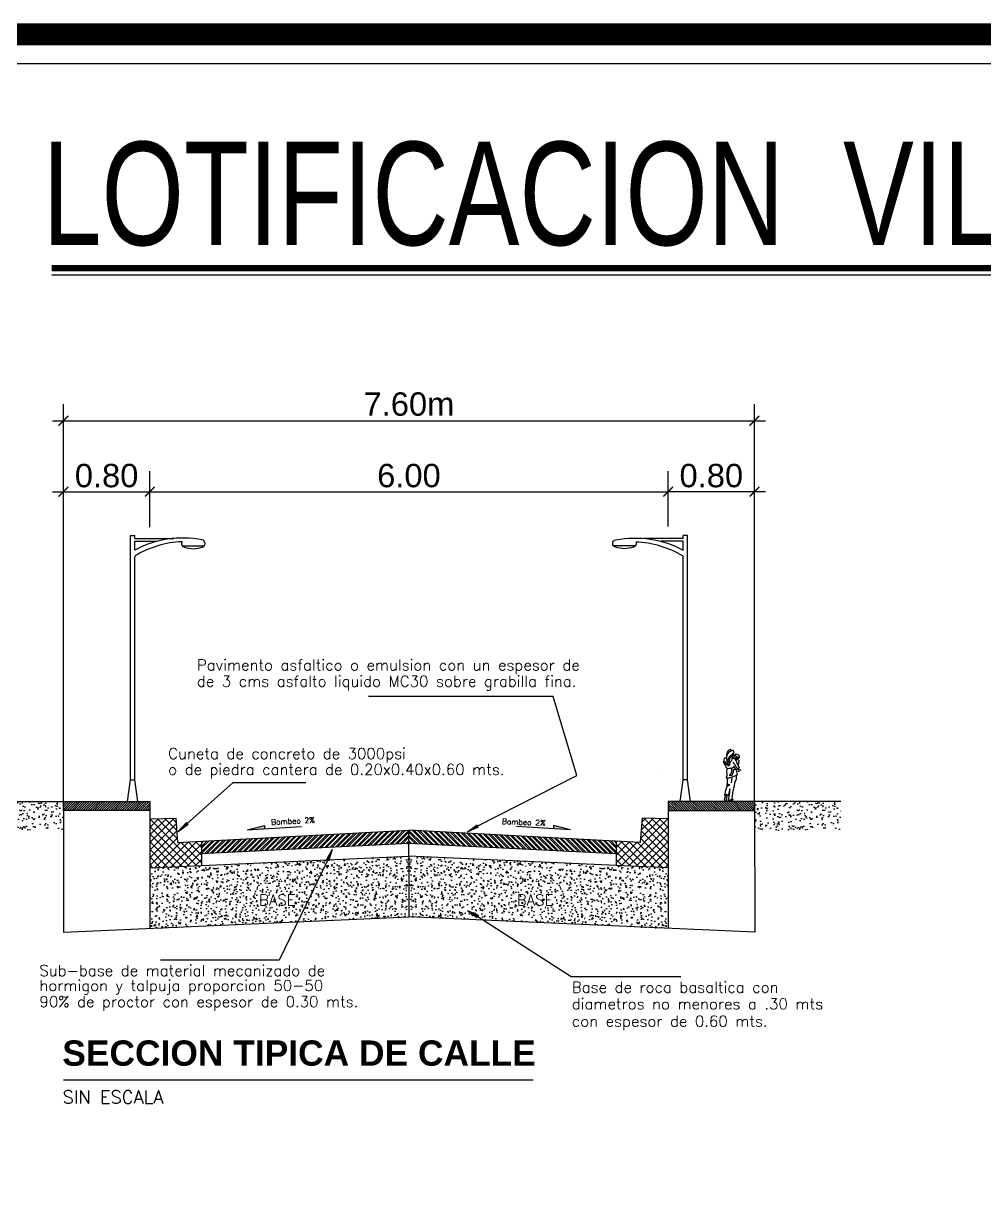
# Model space of a CAD drawing. Header units: millimetres. Extents: x 603733 to 1211550, y 1310999 to 2622648.
# Drawn here: x 605752.1 to 605852.3, y 1311198.2 to 1311320 of the extents above; entities that cross this region are included whole.
import ezdxf
from ezdxf.enums import TextEntityAlignment as Align

# ---------------------------------------------------------------- set-up
doc = ezdxf.new("R2010")
doc.units = ezdxf.units.MM
doc.linetypes.add('0', pattern=[0])
for name, color, linetype in [('acera', 8, 'Continuous'), ('datos y tabla de areas', 170, 'Continuous'), ('FORMATO', 7, 'Continuous'), ('FRAME 025', 7, 'Continuous')]:
    doc.layers.add(name, color=color, linetype=linetype)
doc.styles.add('ARIALTEXT', font='')
doc.styles.add('MINIMO', font='arial.ttf', dxfattribs={"height": 3.6})
doc.styles.add('ROMANS', font='ROMANS', dxfattribs={"height": 0.2})
doc.styles.add('TSN - Swis721 LtCn BT', font='swisscl.ttf')
doc.styles.get('ARIALTEXT').set_extended_font_data('Arial', bold=True)

# ---------------------------------------------------------------- blocks, each defined once
blk = doc.blocks.new('_ArchTick')
at = {"color": 0, "linetype": 'ByBlock', "const_width": 0.15}
blk.add_lwpolyline([(-0.5, -0.5), (0.5, 0.5)], dxfattribs=at)
blk = doc.blocks.new('A$C42CB68AE')
at = {"color": 0, "linetype": 'ByBlock'}
for p, q in [((0.102, 9.246), (0.254, 9.246)), ((0.102, 0.759), (0.102, 9.246)), ((0.254, 9.144), (0.254, 9.246)), ((0.254, 9.144), (1.611, 9.144)), ((0.254, 8.738), (0.254, 9.042)), ((0.254, 9.042), (1.028, 9.042)), ((1.902, 8.89), (2.67, 8.89)), ((0.254, 0.759), (0.254, 8.502)), ((0, 0), (0.102, 0.759)), ((0.102, 0.762), (0.254, 0.762)), ((0.356, 0), (0.254, 0.759)), ((0, 0), (0.356, 0))]:
    blk.add_line(p, q, dxfattribs=at)
for centre, radius, start, end in [((1.921, 5.641), 3.517, 79.015, 118.2901), ((2.049, 5.575), 3.458, 92.5676, 120.781), ((2.007, 8.966), 0.13, 150.6255, 258.6901), ((2.565, 8.966), 0.13, 281.3099, 78.6901), ((0.305, 8.502), 0.0508, 120.781, 180), ((2.286, 9.703), 0.916, 250.56, 289.44)]:
    blk.add_arc(centre, radius, start, end, dxfattribs=at)

msp = doc.modelspace()

# ---------------------------------------------------------------- hatches: boundary and pattern name
at = {"true_color": 0x636466}
h = msp.add_hatch(dxfattribs=at)
h.set_pattern_fill('AR-CONC', color=251, scale=0.009)
h.set_pattern_definition([(50, (-282.5025, 188.0742), (1.639662021, -0.1434517699), [0.17145, -1.88595]), (355, (-282.5025, 188.0742), (-0.3171907928, 1.7195116072), [0.13716, -1.5087652575]), (100.4514447, (-282.3659, 188.0623), (1.3224712238, 1.5760597672), [0.1457100792, -1.6028122014]), (46.1842, (-282.5025, 188.5314), (2.439711368, -0.3783809514), [0.257175, -2.828925]), (96.63555761, (-282.2992, 188.5), (2.1366372065, 2.2268351214), [0.2185652083, -2.4042204734]), (351.18415117, (-282.5025, 188.5314), (2.1366372066, 2.2268351213), [0.2057397036, -2.2631375873]), (21, (-282.2739, 188.4171), (1.3645295214, -0.9203867837), [0.17145, -1.88595]), (326, (-282.2739, 188.4171), (0.5562182551, 1.6576916951), [0.13716, -1.50876]), (71.451445, (-282.1602, 188.3404), (1.9207477735, 0.73730492), [0.1457100792, -1.6028094384]), (37.5, (-282.5025, 188.0742), (0.02779742926, 0.76099534986), [0, -1.490472, 0, -1.53162, 0, -1.514475]), (7.5, (-282.5025, 188.0742), (0.6013769626, 0.90162517336), [0, -0.873252, 0, -1.456182, 0, -0.577215]), (327.5, (-283.0123, 188.0742), (1.2203153565, -0.05155869593), [0, -0.5715, 0, -1.78308, 0, -2.36601]), (317.5, (-283.2409, 188.0742), (1.3331626325, 0.2288384193), [0, -0.74295, 0, -1.184148, 0, -1.68021])])
h.paths.add_polyline_path([(605756.27, 1311238.853), (605747.26, 1311238.853), (605747.26, 1311235.887), (605756.27, 1311235.887)])
h = msp.add_hatch(dxfattribs=at)
h.set_pattern_fill('AR-CONC', color=251, scale=0.009)
h.set_pattern_definition([(50, (-201.4159, 188.0742), (1.639662021, -0.1434517699), [0.17145, -1.88595]), (355, (-201.416, 188.0742), (-0.3171907928, 1.7195116072), [0.13716, -1.5087652575]), (100.4514447, (-201.2793, 188.0623), (1.3224712238, 1.5760597672), [0.1457100792, -1.6028122014]), (46.1842, (-201.416, 188.5314), (2.439711368, -0.3783809514), [0.257175, -2.828925]), (96.63555761, (-201.2126, 188.5), (2.1366372065, 2.2268351214), [0.2185652083, -2.4042204734]), (351.18415117, (-201.416, 188.5314), (2.1366372066, 2.2268351213), [0.2057397036, -2.2631375873]), (21, (-201.1873, 188.4171), (1.3645295214, -0.9203867837), [0.17145, -1.88595]), (326, (-201.1873, 188.4171), (0.5562182551, 1.6576916951), [0.13716, -1.50876]), (71.451445, (-201.0736, 188.3404), (1.9207477735, 0.73730492), [0.1457100792, -1.6028094384]), (37.5, (-201.4159, 188.0742), (0.02779742926, 0.76099534986), [0, -1.490472, 0, -1.53162, 0, -1.514475]), (7.5, (-201.4159, 188.0742), (0.6013769626, 0.90162517336), [0, -0.873252, 0, -1.456182, 0, -0.577215]), (327.5, (-201.9257, 188.0742), (1.2203153565, -0.05155869593), [0, -0.5715, 0, -1.78308, 0, -2.36601]), (317.5, (-202.1543, 188.0742), (1.3331626325, 0.2288384193), [0, -0.74295, 0, -1.184148, 0, -1.68021])])
h.paths.add_polyline_path([(605837.356, 1311238.853), (605828.347, 1311238.853), (605828.347, 1311235.887), (605837.356, 1311235.887)])
at = {"layer": 'acera'}
h = msp.add_hatch(dxfattribs=at)
h.set_pattern_fill('ANSI31', color=8, scale=1.354831, style=0)
h.set_pattern_definition([(45, (163090.83622, 465372.08014), (-0.119751247507, 0.119751247507), [])])
h.paths.add_polyline_path([(605756.27, 1311238.853), (605765.279, 1311238.853), (605765.279, 1311237.919), (605756.27, 1311237.919)])
h = msp.add_hatch(dxfattribs=at)
h.set_pattern_fill('ANSI31', color=8, scale=1.354831, style=0)
h.set_pattern_definition([(135, (1048493.78019, 465372.08014), (0.119751247507, 0.119751247507), [])])
h.paths.add_polyline_path([(605828.347, 1311238.853), (605819.337, 1311238.853), (605819.337, 1311237.919), (605828.347, 1311237.919)])
for points in [[(605769.273, 1311236.496), (605769.104, 1311236.685), (605768.253, 1311235.755)], [(605777.24, 1311236.378), (605775.451, 1311235.899), (605777.24, 1311236.012)], [(605799.564, 1311236.218), (605799.439, 1311236.439), (605798.41, 1311235.71)], [(605809.166, 1311235.899), (605807.377, 1311236.378), (605807.377, 1311236.012)], [(605783.686, 1311232.758), (605783.919, 1311232.658), (605784.299, 1311233.86)], [(605799.431, 1311226.761), (605799.559, 1311226.98), (605798.41, 1311227.502)]]:
    msp.add_hatch(color=7, dxfattribs=at).paths.add_polyline_path(points)
h = msp.add_hatch(dxfattribs=at)
h.set_pattern_fill('ANSI32', color=8, scale=1.016123, style=0)
h.set_pattern_definition([(45, (163081.8266, 465372.08014), (-0.26944030689, 0.26944030689), []), (45, (163082.00624, 465372.08014), (-0.26944030689, 0.26944030689), [])])
h.paths.add_polyline_path([(605770.685, 1311234.721), (605770.685, 1311233.455), (605792.308, 1311234.515), (605792.308, 1311235.867)])
h = msp.add_hatch(dxfattribs=at)
h.set_pattern_fill('ANSI32', color=8, scale=1.016123, style=0)
h.set_pattern_definition([(135, (1048502.7898, 465372.08014), (0.26944030689, 0.26944030689), []), (135, (1048502.61018, 465372.08014), (0.26944030689, 0.26944030689), [])])
h.paths.add_polyline_path([(605813.931, 1311234.721), (605813.931, 1311233.455), (605792.308, 1311234.515), (605792.308, 1311235.867)])
at = {"layer": 'acera', "true_color": 0xe3e3e3}
h = msp.add_hatch(dxfattribs=at)
h.set_pattern_fill('AR-CONC', color=254, scale=0.203225, style=0)
h.set_pattern_definition([(50, (163081.8266, 465372.0801), (1.4576491801, -0.1275277791), [0.1524184545, -1.6766029995]), (355, (163081.8266, 465372.0801), (-0.281976851, 1.5286395), [0.1219347636, -1.3412823996]), (100.4514, (163081.9481, 465372.0695), (1.1756734117, 1.401110793), [0.12953575, -1.4248932946]), (46.1842, (163081.8266, 465372.4866), (2.1688964162, -0.3363753647), [0.228627682, -2.5149044993]), (96.6356, (163082.0074, 465372.4586), (1.899464601, 1.979647205), [0.194303631, -2.1373396005]), (351.1842, (163081.8266, 465372.4866), (1.8994630555, 1.9796486887), [0.1829021454, -2.0119235994]), (21, (163082.0298, 465372.385), (1.2130620049, -0.8182206542), [0.1524184545, -1.6766029995]), (326, (163082.0298, 465372.385), (0.4944766246, 1.473683322), [0.1219347636, -1.3412823996]), (71.4514, (163082.1309, 465372.3168), (1.7075391265, 0.6554613312), [0.12953575, -1.4248932946]), (37.5, (163081.8266, 465372.08014), (0.02471181806, 0.67652222286), [0, -1.32502443114, 0, -1.3616048602, 0, -1.3463630148]), (7.5, (163081.8266, 465372.0801), (0.534622031, 0.8015416475), [0, -0.7763179949, 0, -1.29454074024, 0, -0.51314213016]), (327.5, (163081.3734, 465372.08014), (1.08485854267, -0.04583704922), [0, -0.508061515, 0, -1.5851519268, 0, -2.1033746721]), (317.5, (163081.1702, 465372.0801), (1.1851777949, 0.2034379559), [0, -0.6604799695, 0, -1.0527034591, 0, -1.4937008541])])
h.paths.add_polyline_path([(605765.279, 1311231.946), (605765.279, 1311225.637), (605792.308, 1311226.854), (605792.308, 1311233.163)])
h = msp.add_hatch(dxfattribs=at)
h.set_pattern_fill('AR-CONC', color=254, scale=0.203225, style=0)
h.set_pattern_definition([(130, (1048502.7898, 465372.0801), (-1.4576491801, -0.1275277791), [0.1524184545, -1.6766029995]), (185, (1048502.7898, 465372.0801), (0.281976851, 1.5286395), [0.1219347636, -1.3412823996]), (79.5486, (1048502.6683, 465372.0695), (-1.1756734117, 1.401110793), [0.12953575, -1.4248932946]), (133.8158, (1048502.7898, 465372.4866), (-2.1688964162, -0.3363753647), [0.228627682, -2.5149044993]), (83.3644, (1048502.609, 465372.4586), (-1.899464601, 1.979647205), [0.194303631, -2.1373396005]), (188.8158, (1048502.7898, 465372.4866), (-1.8994630555, 1.9796486887), [0.1829021454, -2.0119235994]), (159, (1048502.5866, 465372.385), (-1.2130620049, -0.8182206542), [0.1524184545, -1.6766029995]), (214, (1048502.5866, 465372.385), (-0.4944766246, 1.473683322), [0.1219347636, -1.3412823996]), (108.5486, (1048502.4855, 465372.3168), (-1.7075391265, 0.6554613312), [0.12953575, -1.4248932946]), (142.5, (1048502.7898, 465372.08014), (-0.02471181806, 0.67652222286), [0, -1.32502443114, 0, -1.3616048602, 0, -1.3463630148]), (172.5, (1048502.7898, 465372.0801), (-0.534622031, 0.8015416475), [0, -0.7763179949, 0, -1.29454074024, 0, -0.51314213016]), (212.5, (1048503.243, 465372.08014), (-1.08485854267, -0.04583704922), [0, -0.508061515, 0, -1.5851519268, 0, -2.1033746721]), (222.5, (1048503.4462, 465372.0801), (-1.1851777949, 0.2034379559), [0, -0.6604799695, 0, -1.0527034591, 0, -1.4937008541])])
h.paths.add_polyline_path([(605819.337, 1311231.946), (605819.337, 1311225.637), (605792.308, 1311226.854), (605792.308, 1311233.163)])

# ---------------------------------------------------------------- linework, layer by layer
for p, q in [((605755.053, 1311293.803), (605937.179, 1311293.803)), ((605756.27, 1311237.919), (605756.27, 1311225.232)), ((605828.347, 1311237.919), (605828.347, 1311238.887))]:
    msp.add_line(p, q)
at = {"color": 1}
msp.add_line((605756.27, 1311209.848), (605805.266, 1311209.848), dxfattribs=at)
at = {"const_width": 2.28}
msp.add_lwpolyline([(605527.959, 1311318.906), (605527.959, 1310999.706), (606003.909, 1310999.706), (606003.909, 1311318.906)], close=True, dxfattribs=at)
at = {"color": 5, "const_width": 0.637}
msp.add_lwpolyline([(605755.053, 1311294.508), (605937.179, 1311294.508)], dxfattribs=at)
at = {"layer": 'acera', "color": 7}
for p, q in [((605807.361, 1311249.835), (605788.099, 1311249.835)), ((605809.801, 1311241.568), (605807.361, 1311249.835)), ((605799.502, 1311236.329), (605809.801, 1311241.568)), ((605769.189, 1311236.59), (605773.968, 1311240.858)), ((605773.968, 1311240.858), (605781.549, 1311240.858)), ((605765.279, 1311237.919), (605756.27, 1311237.919)), ((605819.337, 1311237.919), (605828.347, 1311237.919)), ((605768.253, 1311235.755), (605769.104, 1311236.685)), ((605769.104, 1311236.685), (605769.273, 1311236.496)), ((605768.253, 1311235.755), (605769.273, 1311236.496)), ((605775.451, 1311235.899), (605777.24, 1311236.378)), ((605775.451, 1311235.899), (605781.102, 1311236.256)), ((605777.24, 1311236.378), (605777.24, 1311236.012)), ((605792.308, 1311233.163), (605792.308, 1311235.867)), ((605798.41, 1311235.71), (605799.439, 1311236.439)), ((605798.41, 1311235.71), (605799.564, 1311236.218)), ((605809.166, 1311235.899), (605803.514, 1311236.256)), ((605809.166, 1311235.899), (605807.377, 1311236.378)), ((605807.377, 1311236.378), (605807.377, 1311236.012)), ((605770.685, 1311233.455), (605792.308, 1311234.515)), ((605792.308, 1311234.515), (605813.931, 1311233.455)), ((605784.299, 1311233.86), (605783.686, 1311232.758)), ((605784.299, 1311233.86), (605783.919, 1311232.658)), ((605765.279, 1311231.946), (605765.279, 1311225.637)), ((605783.802, 1311232.708), (605778.759, 1311222.311)), ((605819.337, 1311231.946), (605819.337, 1311225.637)), ((605798.41, 1311227.502), (605799.559, 1311226.98)), ((605798.41, 1311227.502), (605799.431, 1311226.761)), ((605799.495, 1311226.871), (605809.212, 1311220.617)), ((605778.759, 1311222.311), (605766.402, 1311222.311)), ((605809.212, 1311220.617), (605820.668, 1311220.617))]:
    msp.add_line(p, q, dxfattribs=at)
msp.add_lwpolyline([(605756.27, 1311238.853), (605765.279, 1311238.853), (605765.279, 1311237.919), (605756.27, 1311237.919)], close=True, dxfattribs=at)
at = {"layer": 'datos y tabla de areas'}
for p, q in [((605756.27, 1311238.887), (605756.27, 1311280.315)), ((605828.347, 1311238.887), (605828.347, 1311280.315)), ((605755.142, 1311278.588), (605829.501, 1311278.588)), ((605765.279, 1311267.478), (605765.279, 1311273.316)), ((605819.337, 1311267.545), (605819.337, 1311273.316)), ((605755.142, 1311271.19), (605765.279, 1311271.19)), ((605765.279, 1311271.19), (605819.337, 1311271.19)), ((605829.501, 1311271.19), (605819.337, 1311271.19))]:
    msp.add_line(p, q, dxfattribs=at)
at = {"layer": 'datos y tabla de areas', "color": 0}
for p, q in [((605825.457, 1311243.855), (605825.44, 1311243.727)), ((605825.497, 1311243.986), (605825.457, 1311243.855)), ((605825.644, 1311243.982), (605825.495, 1311243.797)), ((605825.542, 1311244.097), (605825.497, 1311243.986)), ((605825.609, 1311244.148), (605825.542, 1311244.097)), ((605825.712, 1311244.243), (605825.609, 1311244.148)), ((605825.746, 1311244.068), (605825.644, 1311243.982)), ((605825.805, 1311244.285), (605825.712, 1311244.243)), ((605825.807, 1311244.08), (605825.746, 1311244.068)), ((605825.91, 1311244.223), (605825.805, 1311244.285)), ((605825.862, 1311244.095), (605825.807, 1311244.08)), ((605825.843, 1311244.242), (605825.862, 1311244.159)), ((605825.862, 1311244.159), (605825.862, 1311244.095)), ((605825.999, 1311244.171), (605825.91, 1311244.223)), ((605826.05, 1311244.177), (605825.999, 1311244.171)), ((605826.049, 1311243.909), (605826.016, 1311243.787)), ((605826.118, 1311244.174), (605826.05, 1311244.177)), ((605826.152, 1311244.161), (605826.118, 1311244.174)), ((605826.147, 1311243.784), (605826.157, 1311243.841)), ((605826.175, 1311244.08), (605826.152, 1311244.161)), ((605826.157, 1311243.841), (605826.202, 1311243.933)), ((605826.203, 1311244.007), (605826.175, 1311244.08)), ((605826.202, 1311243.933), (605826.203, 1311244.007)), ((605825.14, 1311243.189), (605825.122, 1311242.93)), ((605825.122, 1311242.93), (605825.204, 1311242.751)), ((605825.199, 1311243.383), (605825.14, 1311243.189)), ((605825.269, 1311243.396), (605825.199, 1311243.383)), ((605825.204, 1311242.751), (605825.311, 1311242.548)), ((605825.248, 1311243.066), (605825.275, 1311242.916)), ((605825.34, 1311243.415), (605825.269, 1311243.396)), ((605825.275, 1311242.916), (605825.304, 1311242.827)), ((605825.304, 1311242.827), (605825.316, 1311242.718)), ((605825.397, 1311243.389), (605825.34, 1311243.415)), ((605825.413, 1311243.45), (605825.397, 1311243.389)), ((605825.439, 1311243.584), (605825.413, 1311243.45)), ((605825.432, 1311243.369), (605825.428, 1311243.245)), ((605825.428, 1311243.245), (605825.452, 1311243.059)), ((605825.484, 1311242.96), (605825.432, 1311242.809)), ((605825.432, 1311242.809), (605825.472, 1311242.621)), ((605825.44, 1311243.727), (605825.439, 1311243.584)), ((605825.452, 1311243.059), (605825.484, 1311242.96)), ((605825.472, 1311242.621), (605825.517, 1311242.745)), ((605825.495, 1311243.797), (605825.475, 1311243.635)), ((605825.517, 1311242.745), (605825.533, 1311242.646)), ((605825.533, 1311242.646), (605825.613, 1311242.821)), ((605825.556, 1311243.221), (605825.545, 1311243.106)), ((605825.545, 1311243.106), (605825.601, 1311242.946)), ((605825.589, 1311243.355), (605825.556, 1311243.221)), ((605825.73, 1311243.544), (605825.589, 1311243.355)), ((605825.613, 1311242.821), (605825.635, 1311242.687)), ((605825.635, 1311242.687), (605825.637, 1311242.565)), ((605825.637, 1311242.565), (605825.689, 1311242.68)), ((605825.666, 1311243.108), (605825.659, 1311242.946)), ((605825.659, 1311242.946), (605825.662, 1311242.888)), ((605825.689, 1311242.68), (605825.747, 1311242.658)), ((605825.758, 1311243.399), (605825.696, 1311243.186)), ((605825.696, 1311243.186), (605825.714, 1311243.038)), ((605825.714, 1311243.038), (605825.735, 1311242.907)), ((605825.797, 1311243.613), (605825.73, 1311243.544)), ((605825.735, 1311242.907), (605825.747, 1311242.658)), ((605825.78, 1311242.939), (605825.747, 1311242.779)), ((605825.922, 1311243.587), (605825.758, 1311243.399)), ((605825.9, 1311243.085), (605825.78, 1311242.939)), ((605825.942, 1311243.711), (605825.797, 1311243.613)), ((605825.967, 1311243.216), (605825.9, 1311243.085)), ((605826.086, 1311243.736), (605825.922, 1311243.587)), ((605825.94, 1311243.366), (605825.967, 1311243.216)), ((605826.016, 1311243.787), (605825.942, 1311243.711)), ((605826.039, 1311243.446), (605826.059, 1311243.512)), ((605826.113, 1311243.369), (605826.039, 1311243.446)), ((605826.059, 1311243.512), (605826.101, 1311243.601)), ((605826.097, 1311242.959), (605826.144, 1311242.879)), ((605826.101, 1311243.601), (605826.14, 1311243.669)), ((605826.253, 1311243.323), (605826.113, 1311243.369)), ((605826.14, 1311243.669), (605826.147, 1311243.784)), ((605826.144, 1311242.879), (605826.224, 1311242.783)), ((605826.18, 1311243.422), (605826.179, 1311243.377)), ((605826.199, 1311243.505), (605826.18, 1311243.49)), ((605826.18, 1311243.49), (605826.18, 1311243.477)), ((605826.18, 1311243.477), (605826.18, 1311243.422)), ((605826.219, 1311243.521), (605826.199, 1311243.505)), ((605826.217, 1311243.656), (605826.213, 1311243.63)), ((605826.213, 1311243.63), (605826.213, 1311243.592)), ((605826.213, 1311243.592), (605826.223, 1311243.55)), ((605826.223, 1311243.671), (605826.217, 1311243.656)), ((605826.226, 1311243.53), (605826.219, 1311243.521)), ((605826.236, 1311243.703), (605826.223, 1311243.671)), ((605826.223, 1311243.55), (605826.226, 1311243.53)), ((605826.224, 1311242.783), (605826.323, 1311242.68)), ((605826.298, 1311243.722), (605826.236, 1311243.703)), ((605826.371, 1311243.267), (605826.253, 1311243.323)), ((605826.317, 1311243.738), (605826.298, 1311243.722)), ((605826.377, 1311243.782), (605826.317, 1311243.779)), ((605826.317, 1311243.779), (605826.317, 1311243.738)), ((605826.32, 1311243.776), (605826.32, 1311243.732)), ((605826.32, 1311243.732), (605826.361, 1311243.677)), ((605826.323, 1311242.68), (605826.367, 1311242.564)), ((605826.368, 1311243.38), (605826.355, 1311243.303)), ((605826.355, 1311243.303), (605826.355, 1311243.278)), ((605826.361, 1311243.677), (605826.406, 1311243.648)), ((605826.401, 1311243.45), (605826.368, 1311243.38)), ((605826.425, 1311243.156), (605826.371, 1311243.267)), ((605826.454, 1311243.801), (605826.377, 1311243.782)), ((605826.427, 1311243.516), (605826.401, 1311243.45)), ((605826.406, 1311243.648), (605826.402, 1311243.61)), ((605826.402, 1311243.61), (605826.405, 1311243.574)), ((605826.405, 1311243.574), (605826.427, 1311243.516)), ((605826.504, 1311242.953), (605826.425, 1311243.156)), ((605826.63, 1311243.755), (605826.454, 1311243.801)), ((605826.487, 1311243.356), (605826.483, 1311243.299)), ((605826.483, 1311243.299), (605826.496, 1311243.254)), ((605826.507, 1311243.424), (605826.487, 1311243.356)), ((605826.496, 1311243.254), (605826.515, 1311243.232)), ((605826.504, 1311243.564), (605826.51, 1311243.497)), ((605826.676, 1311242.543), (605826.504, 1311242.953)), ((605826.51, 1311243.497), (605826.507, 1311243.424)), ((605826.614, 1311243.259), (605826.617, 1311243.289)), ((605826.614, 1311243.225), (605826.614, 1311243.259)), ((605826.627, 1311243.18), (605826.614, 1311243.225)), ((605826.616, 1311243.566), (605826.65, 1311243.448)), ((605826.617, 1311243.289), (605826.675, 1311243.359)), ((605826.681, 1311243.719), (605826.63, 1311243.755)), ((605826.65, 1311243.448), (605826.65, 1311243.374)), ((605826.748, 1311243.114), (605826.661, 1311243.176)), ((605826.675, 1311243.359), (605826.749, 1311243.409)), ((605826.676, 1311242.543), (605826.687, 1311242.68)), ((605826.726, 1311243.668), (605826.681, 1311243.719)), ((605826.687, 1311242.68), (605826.704, 1311242.837)), ((605826.704, 1311242.837), (605826.721, 1311242.965)), ((605826.721, 1311242.965), (605826.737, 1311243.048)), ((605826.77, 1311243.595), (605826.726, 1311243.668)), ((605826.737, 1311243.048), (605826.748, 1311243.114)), ((605826.749, 1311243.409), (605826.785, 1311243.531)), ((605826.785, 1311243.531), (605826.77, 1311243.595)), ((605825.311, 1311242.548), (605825.387, 1311242.426)), ((605825.387, 1311242.426), (605825.508, 1311242.289)), ((605825.423, 1311241.403), (605825.482, 1311241.607)), ((605825.48, 1311241.313), (605825.423, 1311241.403)), ((605825.468, 1311242.103), (605825.559, 1311242.295)), ((605825.482, 1311241.607), (605825.468, 1311242.103)), ((605825.559, 1311242.295), (605825.716, 1311242.341)), ((605825.716, 1311242.341), (605825.949, 1311242.337)), ((605825.734, 1311241.606), (605825.733, 1311241.571)), ((605825.733, 1311241.571), (605825.906, 1311241.605)), ((605825.873, 1311241.778), (605825.734, 1311241.606)), ((605825.934, 1311241.947), (605825.873, 1311241.778)), ((605825.906, 1311241.605), (605825.999, 1311241.604)), ((605825.908, 1311241.391), (605826.11, 1311241.46)), ((605825.949, 1311242.337), (605825.934, 1311241.947)), ((605826.222, 1311242.466), (605825.949, 1311242.337)), ((605825.999, 1311241.604), (605826.031, 1311241.633)), ((605826.031, 1311241.633), (605826.041, 1311241.735)), ((605826.041, 1311241.735), (605826.139, 1311241.968)), ((605826.11, 1311241.46), (605826.402, 1311241.586)), ((605826.139, 1311241.968), (605826.146, 1311242.07)), ((605826.146, 1311242.07), (605826.169, 1311242.23)), ((605826.169, 1311242.23), (605826.327, 1311242.241)), ((605826.222, 1311242.466), (605826.223, 1311242.54)), ((605826.264, 1311242.414), (605826.222, 1311242.466)), ((605826.223, 1311242.54), (605826.249, 1311242.616)), ((605826.292, 1311242.408), (605826.264, 1311242.414)), ((605826.317, 1311242.35), (605826.292, 1311242.408)), ((605826.355, 1311242.29), (605826.317, 1311242.35)), ((605826.327, 1311242.241), (605826.355, 1311242.29)), ((605826.327, 1311242.241), (605826.604, 1311242.259)), ((605826.367, 1311242.564), (605826.433, 1311242.474)), ((605826.402, 1311241.586), (605826.566, 1311241.687)), ((605826.566, 1311241.687), (605826.429, 1311242.228)), ((605826.444, 1311241.618), (605826.431, 1311241.199)), ((605826.433, 1311242.474), (605826.484, 1311242.419)), ((605826.484, 1311242.419), (605826.573, 1311242.314)), ((605826.604, 1311242.259), (605826.698, 1311242.281)), ((605826.609, 1311242.035), (605826.782, 1311242.047)), ((605826.64, 1311242.205), (605826.917, 1311242.174)), ((605826.763, 1311242.466), (605826.676, 1311242.543)), ((605826.698, 1311242.281), (605826.723, 1311242.338)), ((605826.723, 1311242.338), (605826.769, 1311242.418)), ((605826.917, 1311242.174), (605826.735, 1311242.098)), ((605826.769, 1311242.418), (605826.763, 1311242.466)), ((605825.363, 1311240.039), (605825.509, 1311240.466)), ((605825.544, 1311241.345), (605825.48, 1311241.313)), ((605825.491, 1311240.709), (605825.527, 1311240.747)), ((605825.509, 1311240.466), (605825.491, 1311240.709)), ((605825.519, 1311240.479), (605825.59, 1311240.527)), ((605825.527, 1311240.747), (605825.544, 1311241.345)), ((605825.59, 1311240.603), (605825.529, 1311240.562)), ((605825.529, 1311240.562), (605825.529, 1311240.562)), ((605825.544, 1311241.345), (605825.738, 1311241.341)), ((605825.67, 1311240.637), (605825.59, 1311240.603)), ((605825.59, 1311240.527), (605825.769, 1311240.567)), ((605825.789, 1311240.189), (605825.609, 1311239.475)), ((605825.731, 1311240.59), (605825.67, 1311240.637)), ((605825.769, 1311240.567), (605825.731, 1311240.59)), ((605825.738, 1311241.341), (605825.908, 1311241.391)), ((605825.767, 1311239.819), (605825.789, 1311240.189)), ((605825.987, 1311241.327), (605825.925, 1311240.803)), ((605826.177, 1311240.338), (605826.075, 1311239.948)), ((605826.269, 1311240.793), (605826.177, 1311240.338)), ((605826.431, 1311241.199), (605826.269, 1311240.793)), ((605825.243, 1311239.247), (605825.2, 1311239.16)), ((605825.2, 1311239.16), (605825.21, 1311239.042)), ((605825.21, 1311239.042), (605825.273, 1311238.949)), ((605825.269, 1311239.339), (605825.243, 1311239.247)), ((605825.266, 1311239.493), (605825.363, 1311240.039)), ((605825.443, 1311239.603), (605825.266, 1311239.493)), ((605825.285, 1311239.4), (605825.269, 1311239.339)), ((605825.302, 1311239.474), (605825.285, 1311239.4)), ((605825.315, 1311239.496), (605825.302, 1311239.474)), ((605825.341, 1311239.518), (605825.315, 1311239.496)), ((605825.369, 1311239.521), (605825.341, 1311239.518)), ((605825.359, 1311238.916), (605825.398, 1311238.999)), ((605825.433, 1311239.52), (605825.369, 1311239.521)), ((605825.398, 1311238.999), (605825.442, 1311239.035)), ((605825.464, 1311239.479), (605825.433, 1311239.52)), ((605825.437, 1311239.235), (605825.444, 1311239.29)), ((605825.456, 1311239.184), (605825.437, 1311239.235)), ((605825.442, 1311239.035), (605825.462, 1311239.118)), ((605825.609, 1311239.475), (605825.443, 1311239.603)), ((605825.444, 1311239.29), (605825.461, 1311239.338)), ((605825.462, 1311239.118), (605825.456, 1311239.184)), ((605825.49, 1311239.45), (605825.464, 1311239.479)), ((605825.467, 1311239.331), (605825.477, 1311239.373)), ((605825.477, 1311239.373), (605825.493, 1311239.414)), ((605825.493, 1311239.414), (605825.49, 1311239.45)), ((605825.618, 1311238.989), (605825.767, 1311239.819)), ((605825.842, 1311239), (605825.618, 1311238.989)), ((605825.71, 1311238.892), (605825.672, 1311238.969)), ((605826.031, 1311239.111), (605825.842, 1311239)), ((605826.049, 1311238.999), (605825.861, 1311238.936)), ((605826.024, 1311239.463), (605825.99, 1311239.114)), ((605825.99, 1311239.114), (605826.073, 1311239.107)), ((605826.075, 1311239.948), (605826.024, 1311239.463)), ((605826.069, 1311239.018), (605826.049, 1311238.999)), ((605826.079, 1311239.072), (605826.069, 1311239.018)), ((605826.073, 1311239.107), (605826.079, 1311239.072)), ((605747.26, 1311238.853), (605765.279, 1311238.853)), ((605765.279, 1311238.853), (605765.279, 1311237.919)), ((605765.279, 1311238.853), (605765.279, 1311231.946)), ((605819.337, 1311238.853), (605819.337, 1311231.946)), ((605837.356, 1311238.853), (605819.337, 1311238.853)), ((605819.337, 1311238.853), (605819.337, 1311237.919)), ((605825.273, 1311238.949), (605825.359, 1311238.916)), ((605825.844, 1311238.907), (605825.71, 1311238.892)), ((605825.861, 1311238.936), (605825.844, 1311238.907)), ((605828.347, 1311238.853), (605828.365, 1311225.231)), ((605765.279, 1311237.051), (605767.982, 1311237.132)), ((605765.279, 1311234.58), (605767.827, 1311237.127)), ((605765.279, 1311235.376), (605767.006, 1311237.103)), ((605765.279, 1311236.172), (605766.185, 1311237.078)), ((605765.279, 1311236.969), (605765.364, 1311237.054)), ((605765.279, 1311233.783), (605768.028, 1311236.532)), ((605770.185, 1311232.167), (605765.301, 1311237.052)), ((605768.146, 1311235.002), (605766.074, 1311237.075)), ((605768.08, 1311235.865), (605766.847, 1311237.098)), ((605768.013, 1311236.728), (605767.62, 1311237.121)), ((605767.982, 1311237.132), (605768.178, 1311234.588)), ((605814.431, 1311232.167), (605819.316, 1311237.052)), ((605816.634, 1311237.132), (605816.438, 1311234.588)), ((605816.47, 1311235.002), (605818.543, 1311237.075)), ((605816.537, 1311235.865), (605817.769, 1311237.098)), ((605819.337, 1311233.783), (605816.588, 1311236.532)), ((605816.603, 1311236.728), (605816.996, 1311237.121)), ((605819.337, 1311237.051), (605816.634, 1311237.132)), ((605819.337, 1311234.58), (605816.789, 1311237.127)), ((605819.337, 1311235.376), (605817.61, 1311237.103)), ((605819.337, 1311236.172), (605818.431, 1311237.078)), ((605819.337, 1311236.969), (605819.252, 1311237.054)), ((605769.423, 1311232.133), (605765.279, 1311236.277)), ((605765.279, 1311232.987), (605768.085, 1311235.793)), ((605768.661, 1311232.099), (605765.279, 1311235.48)), ((605768.178, 1311234.588), (605792.308, 1311235.867)), ((605816.438, 1311234.588), (605792.308, 1311235.867)), ((605815.193, 1311232.133), (605819.337, 1311236.277)), ((605815.955, 1311232.099), (605819.337, 1311235.48)), ((605819.337, 1311232.987), (605816.531, 1311235.793)), ((605765.279, 1311232.191), (605768.142, 1311235.054)), ((605767.899, 1311232.064), (605765.279, 1311234.684)), ((605765.858, 1311231.972), (605768.49, 1311234.604)), ((605766.691, 1311232.01), (605769.33, 1311234.649)), ((605767.525, 1311232.047), (605770.171, 1311234.694)), ((605768.359, 1311232.085), (605770.685, 1311234.411)), ((605770.685, 1311232.464), (605768.542, 1311234.607)), ((605770.685, 1311233.26), (605769.298, 1311234.647)), ((605770.685, 1311234.056), (605770.054, 1311234.687)), ((605770.685, 1311234.721), (605770.685, 1311232.19)), ((605813.931, 1311234.721), (605813.931, 1311232.19)), ((605813.931, 1311234.056), (605814.562, 1311234.687)), ((605813.931, 1311233.26), (605815.319, 1311234.647)), ((605813.931, 1311232.464), (605816.075, 1311234.607)), ((605816.257, 1311232.085), (605813.931, 1311234.411)), ((605817.091, 1311232.047), (605814.445, 1311234.694)), ((605817.925, 1311232.01), (605815.286, 1311234.649)), ((605818.759, 1311231.972), (605816.127, 1311234.604)), ((605819.337, 1311232.191), (605816.474, 1311235.054)), ((605816.717, 1311232.064), (605819.337, 1311234.684)), ((605767.137, 1311232.03), (605765.279, 1311233.888)), ((605765.279, 1311231.946), (605792.308, 1311233.163)), ((605766.375, 1311231.996), (605765.279, 1311233.091)), ((605769.193, 1311232.123), (605770.685, 1311233.615)), ((605819.337, 1311231.946), (605792.308, 1311233.163)), ((605792.308, 1311233.163), (605792.308, 1311226.854)), ((605815.423, 1311232.123), (605813.931, 1311233.615)), ((605817.479, 1311232.03), (605819.337, 1311233.888)), ((605818.241, 1311231.996), (605819.337, 1311233.091)), ((605765.613, 1311231.961), (605765.279, 1311232.295)), ((605770.027, 1311232.16), (605770.685, 1311232.818)), ((605814.589, 1311232.16), (605813.931, 1311232.818)), ((605819.003, 1311231.961), (605819.337, 1311232.295)), ((605756.27, 1311225.232), (605792.308, 1311226.854)), ((605828.365, 1311225.231), (605792.308, 1311226.854))]:
    msp.add_line(p, q, dxfattribs=at)
at = {"layer": 'datos y tabla de areas', "color": 0, "linetype": '0'}
msp.add_line((605818.591, 1311241.905), (605818.591, 1311241.905), dxfattribs=at)
msp.add_line((605818.591, 1311241.905), (605818.591, 1311241.905), dxfattribs=at)
at = {"layer": 'FORMATO', "color": 8}
msp.add_line((605530.809, 1311315.859), (606001.059, 1311315.859), dxfattribs=at)

# ---------------------------------------------------------------- block references
at = {"layer": 'datos y tabla de areas', "xscale": 1.016123030026211, "yscale": 1.016123030026211, "zscale": 1.016123030026211, "rotation": 180}
for p in [(605756.27, 1311278.588), (605756.27, 1311271.19), (605765.279, 1311271.19), (605819.337, 1311271.19), (605828.347, 1311271.19)]:
    msp.add_blockref('_ArchTick', p, dxfattribs=at)
at = {"layer": 'datos y tabla de areas', "xscale": 1.016123030026211, "yscale": 1.016123030026211, "zscale": 1.016123030026211}
for p in [(605828.347, 1311278.588), (605756.27, 1311271.19), (605765.279, 1311271.19), (605819.337, 1311271.19), (605828.347, 1311271.19)]:
    msp.add_blockref('_ArchTick', p, dxfattribs=at)
at = {"layer": 'datos y tabla de areas', "color": 0, "zscale": 12.01435408367224}
for p, xscale, yscale in [((605762.956, 1311238.853), 3.00358929852373, 3.00358929852373), ((605821.66, 1311238.853), -3.00358929852373, 3.003589298506267)]:
    msp.add_blockref('A$C42CB68AE', p, dxfattribs=dict(at, xscale=xscale, yscale=yscale))

# ---------------------------------------------------------------- texts
at = {"style": 'ROMANS'}
for s, p in [('Pavimento asfaltico o emulsion con un espesor de ', (605770.191, 1311252.537)), ('de 3 cms asfalto liquido MC30 sobre grabilla fina. ', (605770.191, 1311250.84)), ('Cuneta de concreto de 3000psi', (605767.198, 1311243.303)), ('o de piedra cantera de 0.20x0.40x0.60 mts. ', (605767.198, 1311241.645)), ('Sub-base de material mecanizado de ', (605753.773, 1311220.66)), ('hormigon y talpuja proporcion 50-50', (605753.773, 1311219.101)), ('Base de roca basaltica con', (605809.291, 1311218.917)), ('90%%% de proctor con espesor de 0.30 mts.', (605753.773, 1311217.416)), ('diametros no menores a .30 mts', (605809.291, 1311217.19)), ('con espesor de 0.60 mts.', (605809.291, 1311215.38))]:
    msp.add_text(s, height=1.14314, dxfattribs=at).set_placement(p)
for rotation, p in [(3.05891, (605777.957, 1311236.423)), (357.87478, (605802.001, 1311236.515))]:
    msp.add_text('Bombeo 2%%%', height=0.57157, rotation=rotation, dxfattribs=at).set_placement(p)
at = {"color": 7, "style": 'ROMANS'}
for p in [(605776.677, 1311228.018), (605803.557, 1311228.018)]:
    msp.add_text('BASE', height=1.1431, dxfattribs=at).set_placement(p)
at = {"color": 1, "style": 'ROMANS'}
msp.add_text('SIN ESCALA', height=1.3711, dxfattribs=at).set_placement((605756.186, 1311207.352))
at = {"color": 3, "insert": (605756.154, 1311213.945), "char_height": 2.64065, "attachment_point": 1, "style": 'ARIALTEXT'}
msp.add_mtext('SECCION TIPICA DE CALLE', dxfattribs=at)
at = {"layer": 'datos y tabla de areas', "color": 7, "char_height": 2.4387, "attachment_point": 5, "style": 'MINIMO'}
for s, insert in [('\\A1;7.60m', (605792.308, 1311280.317)), ('\\A1;0.80', (605760.775, 1311272.856)), ('\\A1;6.00', (605792.308, 1311272.856)), ('\\A1;0.80', (605823.842, 1311272.856))]:
    msp.add_mtext(s, dxfattribs=dict(at, insert=insert))
at = {"layer": 'FRAME 025', "color": 0, "style": 'TSN - Swis721 LtCn BT'}
msp.add_text('LOTIFICACION  VILLA CANDELARIA', height=10.77877, dxfattribs=at).set_placement((605754.098, 1311302.301), align=Align.MIDDLE_LEFT)

doc.saveas('drawing.dxf')
